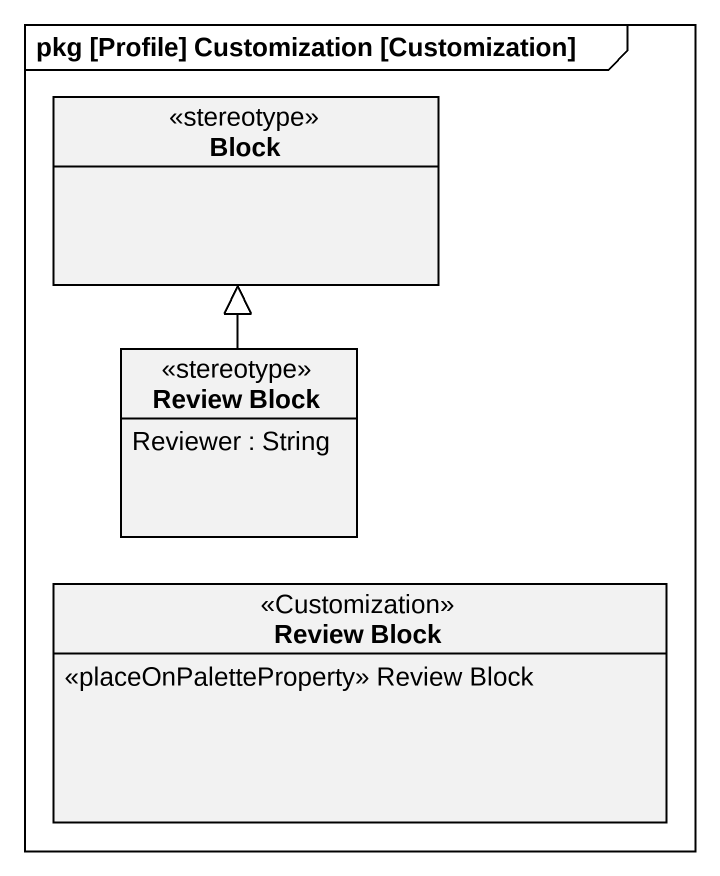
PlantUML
@startuml
mainframe pkg [Profile] Customization [Customization]
hide circle
hide empty members
class Block <<stereotype>>
class "Review Block" as Review_Block <<stereotype>> {
  Reviewer : String
}
class "Review Block" as Review_Block_2 <<Customization>> {
  <<placeOnPaletteProperty>> Review Block
}
Review_Block -up-|> Block
@enduml
